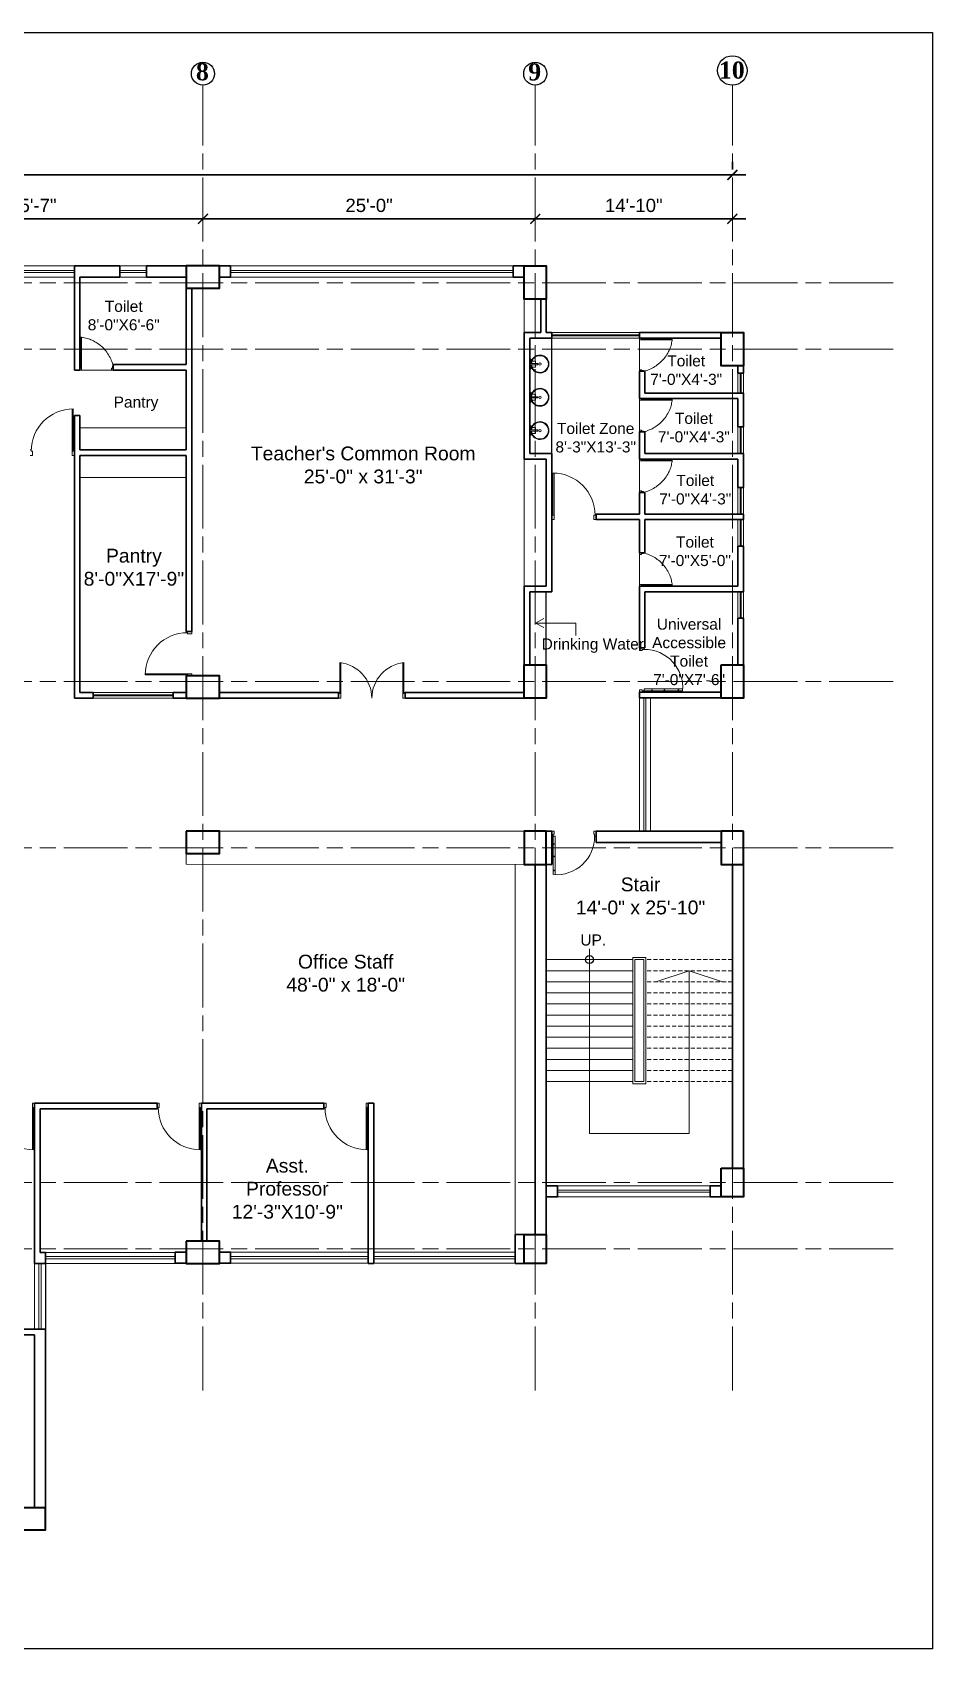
# Model space of a CAD drawing. Header units: inches. Extents: x -12 to 20935469, y -1604 to 24729220.
# Drawn here: x 20933225 to 20934038, y 24718738 to 24720196 of the extents above; entities that cross this region are included whole.
import ezdxf

# ---------------------------------------------------------------- set-up
doc = ezdxf.new("R2010")
doc.units = ezdxf.units.IN
doc.header["$LTSCALE"] = 0.03
doc.header["$MEASUREMENT"] = 0
doc.header["$PDMODE"] = 32
doc.header["$PDSIZE"] = 15
doc.linetypes.add('ACAD_ISO08W100', pattern=[36, 24, -3, 6, -3])
doc.linetypes.add('DASHED2', pattern=[0.375, 0.25, -0.125])
for name, color, linetype, lineweight in [('column', 1, 'Continuous', 40), ('Dim Line', 252, 'Continuous', 13), ('Door', 7, 'Continuous', 18), ('Gas', 21, 'Continuous', 5), ('Glass Line', 252, 'Continuous', 9), ('Grid Line', 252, 'Continuous', 18), ('Hatch', 253, 'Continuous', 15), ('Main Wall', 7, 'Continuous', 30), ('RAIL', 23, 'Continuous', 13), ('STAIR', 46, 'Continuous', 15), ('TOILET FIXTURE', 142, 'Continuous', 5), ('wind.', 150, 'Continuous', 20)]:
    doc.layers.add(name, color=color, linetype=linetype, lineweight=lineweight)
doc.layers.add('FUR', color=251, linetype='Continuous')
doc.layers.add('TEXT', color=7, linetype='Continuous')
doc.styles.add('2', font='swisscl.ttf')
doc.styles.add('RomanS', font='arial.ttf', dxfattribs={"height": 12})
doc.styles.get("Standard").update_dxf_attribs({"font": 'timesbd.ttf'})
doc.dimstyles.new('Aec_Arch_I', dxfattribs={"dimscale": 96, "dimtxt": 12, "dimasz": 0.09375, "dimexe": 0.125, "dimexo": 0.125, "dimgap": 0.0625, "dimtad": 1, "dimdec": 0, "dimzin": 3, "dimdsep": 46, "dimlunit": 4, "dimtxsty": 'RomanS', "dimblk1": 'ARCHTICK', "dimblk2": 'ARCHTICK', "dimsah": 1, "dimcen": 0.09375, "dimdle": 0.125, "dimadec": 0, "dimazin": 0, "dimtfac": 0.75, "dimtdec": 0, "dimtmove": 2, "dimatfit": 3, "dimldrblk": 'ARCHTICK', "dimfxl": 1, "dimfrac": 1, "dimtolj": 1, "dimtzin": 0, "dimarcsym": 0})

# ---------------------------------------------------------------- blocks, each defined once
blk = doc.blocks.new('_ArchTick')
at = {"color": 0, "linetype": 'ByBlock', "lineweight": 35, "const_width": 0.15}
blk.add_lwpolyline([(-0.5, -0.5), (0.5, 0.5)], dxfattribs=at)
blk = doc.blocks.new('*D23')
at = {"layer": 'Defpoints', "color": 0, "transparency": 16777216}
for p in [(20832166.8, 24724578.2), (20832473.8, 24724578.2), (20832473.8, 24724578.2)]:
    blk.add_point(p, dxfattribs=at)
at = {"layer": 'Dim Line', "color": 0, "lineweight": -2, "transparency": 16777216}
for p, q in [((20832154.8, 24724578.2), (20832485.8, 24724578.2)), ((20832166.8, 24724566.2), (20832166.8, 24724566.2)), ((20832473.8, 24724566.2), (20832473.8, 24724566.2))]:
    blk.add_line(p, q, dxfattribs=at)
at = {"layer": 'Dim Line', "color": 0, "lineweight": -2, "transparency": 16777216, "xscale": 9, "yscale": 9, "zscale": 9, "rotation": 180}
blk.add_blockref('_ArchTick', (20832166.8, 24724578.2), dxfattribs=at)
at = {"layer": 'Dim Line', "color": 0, "lineweight": -2, "transparency": 16777216, "xscale": 9, "yscale": 9, "zscale": 9}
blk.add_blockref('_ArchTick', (20832473.8, 24724578.2), dxfattribs=at)
at = {"layer": 'Dim Line', "color": 0, "transparency": 16777216, "insert": (20832320.3, 24724590.3), "char_height": 12, "attachment_point": 5, "style": 'RomanS'}
blk.add_mtext('\\A1;25\'-7"', dxfattribs=at)
blk = doc.blocks.new('*D10')
at = {"layer": 'Defpoints', "color": 0, "transparency": 16777216}
for p in [(20832473.8, 24724578.2), (20832773.8, 24724578.2), (20832773.8, 24724578.2)]:
    blk.add_point(p, dxfattribs=at)
at = {"layer": 'Dim Line', "color": 0, "lineweight": -2, "transparency": 16777216}
blk.add_line((20832461.8, 24724578.2), (20832785.8, 24724578.2), dxfattribs=at)
at = {"layer": 'Dim Line', "color": 0, "lineweight": -2, "transparency": 16777216, "xscale": 9, "yscale": 9, "zscale": 9, "rotation": 180}
blk.add_blockref('_ArchTick', (20832473.8, 24724578.2), dxfattribs=at)
at = {"layer": 'Dim Line', "color": 0, "lineweight": -2, "transparency": 16777216, "xscale": 9, "yscale": 9, "zscale": 9}
blk.add_blockref('_ArchTick', (20832773.8, 24724578.2), dxfattribs=at)
at = {"layer": 'Dim Line', "color": 0, "transparency": 16777216, "insert": (20832623.8, 24724590.3), "char_height": 12, "attachment_point": 5, "style": 'RomanS'}
blk.add_mtext('\\A1;25\'-0"', dxfattribs=at)
blk = doc.blocks.new('*D11')
at = {"layer": 'Defpoints', "color": 0, "transparency": 16777216}
for p in [(20832773.8, 24724578.2), (20832951.8, 24724578.2), (20832951.8, 24724578.2)]:
    blk.add_point(p, dxfattribs=at)
at = {"layer": 'Dim Line', "color": 0, "lineweight": -2, "transparency": 16777216}
for p, q in [((20832761.8, 24724578.2), (20832963.8, 24724578.2)), ((20832951.8, 24724566.2), (20832951.8, 24724566.2))]:
    blk.add_line(p, q, dxfattribs=at)
at = {"layer": 'Dim Line', "color": 0, "lineweight": -2, "transparency": 16777216, "xscale": 9, "yscale": 9, "zscale": 9, "rotation": 180}
blk.add_blockref('_ArchTick', (20832773.8, 24724578.2), dxfattribs=at)
at = {"layer": 'Dim Line', "color": 0, "lineweight": -2, "transparency": 16777216, "xscale": 9, "yscale": 9, "zscale": 9}
blk.add_blockref('_ArchTick', (20832951.8, 24724578.2), dxfattribs=at)
at = {"layer": 'Dim Line', "color": 0, "transparency": 16777216, "insert": (20832862.8, 24724590.3), "char_height": 12, "attachment_point": 5, "style": 'RomanS'}
blk.add_mtext('\\A1;14\'-10"', dxfattribs=at)
blk = doc.blocks.new('*D13')
at = {"layer": 'Defpoints', "color": 0, "transparency": 16777216}
for p in [(20830948.3, 24724610.7), (20832951.8, 24724617.8), (20832951.8, 24724610.7)]:
    blk.add_point(p, dxfattribs=at)
at = {"layer": 'Dim Line', "color": 0, "lineweight": -2, "transparency": 16777216}
for p, q in [((20830948.3, 24724622.7), (20830948.3, 24724629.8)), ((20832951.8, 24724622.7), (20832951.8, 24724629.8)), ((20830936.3, 24724617.8), (20832963.8, 24724617.8))]:
    blk.add_line(p, q, dxfattribs=at)
at = {"layer": 'Dim Line', "color": 0, "lineweight": -2, "transparency": 16777216, "xscale": 9, "yscale": 9, "zscale": 9, "rotation": 180}
blk.add_blockref('_ArchTick', (20830948.3, 24724617.8), dxfattribs=at)
at = {"layer": 'Dim Line', "color": 0, "lineweight": -2, "transparency": 16777216, "xscale": 9, "yscale": 9, "zscale": 9}
blk.add_blockref('_ArchTick', (20832951.8, 24724617.8), dxfattribs=at)
at = {"layer": 'Dim Line', "color": 0, "transparency": 16777216, "insert": (20831950, 24724629.9), "char_height": 12, "attachment_point": 5, "style": 'RomanS'}
blk.add_mtext('\\A1;166\'-11"', dxfattribs=at)
blk = doc.blocks.new('Door_45')
at = {"layer": 'Door'}
for p, q in [((1.5, 5), (1.5, 44)), ((1.5, 40), (2.2, 40)), ((2.2, 40), (2.2, 39.5)), ((2.2, 39.5), (2.7, 39.5)), ((2.7, 39.5), (2.7, 40)), ((2.7, 40), (3.5, 40)), ((3.5, 44), (3.5, 5)), ((1.5, 25.8), (2.2, 25.8)), ((2.2, 25.8), (2.2, 25.3)), ((2.2, 25.3), (2.7, 25.3)), ((2.7, 25.8), (3.5, 25.8)), ((2.7, 25.3), (2.7, 25.8)), ((0, 0), (0, 5)), ((0, 5), (1.5, 5)), ((1.5, 12.6), (2.2, 12.6)), ((3.5, 5), (1.5, 5)), ((1.5, 5), (1.5, 3)), ((1.5, 3), (2.5, 3)), ((2.2, 12.6), (2.2, 13.1)), ((2.2, 13.1), (2.7, 13.1)), ((2.5, 3), (2.5, 0)), ((2.7, 13.1), (2.7, 12.6)), ((2.7, 12.6), (3.5, 12.6)), ((42.5, 3), (42.5, 0)), ((43.5, 3), (42.5, 3)), ((45, 5), (43.5, 5)), ((43.5, 5), (43.5, 3)), ((45, 0), (45, 5)), ((2.5, 0), (0, 0)), ((42.5, 0), (45, 0))]:
    blk.add_line(p, q, dxfattribs=at)
blk.add_arc((4.7, 5.3), 38.8, 359.6233, 94.6685, dxfattribs=at)
blk = doc.blocks.new('sssss-flat-876')
at = {"layer": 'Door', "linetype": 'Continuous', "ltscale": 3}
blk.add_line((3666.5, 84027.2), (3666.5, 84055.7), dxfattribs=at)
at = {"layer": 'Door', "linetype": 'Continuous', "ltscale": 3, "extrusion": (-7.21527e-09, -3.35624e-18, 1), "elevation": 0}
for points in [[(3666.5, 84057.2), (3666.5, 84055.7), (3668.4, 84055.7), (3668.4, 84056.5), (3670.2, 84056.5), (3670.2, 84057.2)], [(3668.4, 84055.7), (3696.2, 84055.7), (3696.2, 84056.5), (3668.4, 84056.5)]]:
    blk.add_lwpolyline(points, close=True, dxfattribs=at)
at = {"layer": 'Door', "linetype": 'Continuous', "ltscale": 3, "flags": 128}
blk.add_lwpolyline([(3670.2, 84027.2, 0.04096), (3675.5, 84028.9, 0.082496), (3684.9, 84034.8, 0.052187), (3689.7, 84040, 0.043988), (3692.9, 84045, 0.036571), (3694.8, 84049.6, 0.034751), (3695.9, 84054.2, 0.011435), (3696.2, 84055.7)], format="xyb", dxfattribs=at)
at = {"layer": 'Door', "linetype": 'Continuous', "ltscale": 3}
blk.add_lwpolyline([(3666.5, 84027.2), (3666.5, 84028.7), (3668.4, 84028.7), (3668.4, 84027.9), (3670.2, 84027.9), (3670.2, 84027.2)], close=True, dxfattribs=at)
blk = doc.blocks.new('$D40')
at = {"layer": 'Door'}
for p, q in [((1, 4), (1, 42)), ((2, 0), (2, 42)), ((1, 5), (0, 5)), ((2, 0), (0, 0)), ((2, 4), (1, 4)), ((39, 4), (38, 4)), ((38, 4), (38, 0)), ((40, 0), (38, 0)), ((40, 5), (39, 5)), ((39, 5), (39, 4))]:
    blk.add_line(p, q, dxfattribs=at)
blk.add_arc((1, 4), 38, 0, 90, dxfattribs=at)
blk = doc.blocks.new('7-flat-72')
at = {"layer": 'Glass Line', "color": 8, "ltscale": 20}
for p, q in [((-64478.7, 376960.5), (-64480.3, 376960.5)), ((-64480.3, 376959.5), (-64480.3, 376960.5)), ((-64480.3, 376959.5), (-64480.3, 376960.5)), ((-64478.7, 376959.5), (-64480.3, 376959.5)), ((-64480.3, 376959.1), (-64480.3, 376959.4)), ((-64478.7, 376959.4), (-64480.3, 376959.4)), ((-64478.7, 376959.1), (-64480.3, 376959.1)), ((-64480.2, 376959.4), (-64480.2, 376959.5)), ((-64480.1, 376959.5), (-64480.1, 376960.5)), ((-64479.9, 376959.5), (-64479.9, 376960.5)), ((-64479.5, 376959.5), (-64479.5, 376960.5)), ((-64479.1, 376959.5), (-64479.1, 376960.5)), ((-64478.9, 376959.5), (-64478.9, 376960.5)), ((-64478.9, 376959.4), (-64478.9, 376959.5)), ((-64478.8, 376959.5), (-64478.8, 376960.5)), ((-64478.7, 376959.5), (-64478.7, 376960.5)), ((-64478.7, 376959.1), (-64478.7, 376959.4)), ((-64475.1, 376959.4), (-64476.9, 376959.4)), ((-64476.9, 376959.1), (-64476.9, 376959.4)), ((-64475.1, 376959.1), (-64476.9, 376959.1)), ((-64476.6, 376959.4), (-64476.6, 376966.6)), ((-64475.5, 376966.6), (-64476.6, 376966.6)), ((-64475.5, 376959.4), (-64475.5, 376966.6)), ((-64475.1, 376959.1), (-64475.1, 376959.4)), ((-64473.3, 376960.5), (-64471.7, 376960.5)), ((-64473.3, 376959.5), (-64473.3, 376960.5)), ((-64473.3, 376959.5), (-64473.3, 376960.5)), ((-64473.3, 376959.5), (-64471.7, 376959.5)), ((-64473.3, 376959.1), (-64473.3, 376959.4)), ((-64473.3, 376959.4), (-64471.7, 376959.4)), ((-64473.3, 376959.1), (-64471.7, 376959.1)), ((-64473.1, 376959.5), (-64473.1, 376960.5)), ((-64473.1, 376959.4), (-64473.1, 376959.5)), ((-64472.9, 376959.5), (-64472.9, 376960.5)), ((-64472.5, 376959.5), (-64472.5, 376960.5)), ((-64472.1, 376959.5), (-64472.1, 376960.5)), ((-64471.9, 376959.5), (-64471.9, 376960.5)), ((-64471.9, 376959.4), (-64471.9, 376959.5)), ((-64471.8, 376959.5), (-64471.8, 376960.5)), ((-64471.7, 376959.5), (-64471.7, 376960.5)), ((-64471.7, 376959.1), (-64471.7, 376959.4))]:
    blk.add_line(p, q, dxfattribs=at)
blk.add_circle((-64476, 376968.4, 0), 1.08, dxfattribs=at)
for radius, start, end in [(8.1, 273.8334, 266.1883), (7.55, 274.115, 265.9068)]:
    blk.add_arc((-64476, 376968.4, 0), radius, start, end, dxfattribs=at)
blk = doc.blocks.new('SFSFSFS-flat-72')
at = {"layer": 'TOILET FIXTURE', "ltscale": 0.2}
blk.add_lwpolyline([(-3918.5, -3608.1), (-3918.5, -3602.7), (-3923.9, -3602.7), (-3923.9, -3608.1)], close=True, dxfattribs=at)
at = {"layer": 'TOILET FIXTURE', "ltscale": 20}
blk.add_blockref('7-flat-72', (60554.8, -380567.2), dxfattribs=at)
blk = doc.blocks.new('A$C36295410')
at = {"layer": 'Door'}
for p, q in [((1, 4), (1, 32)), ((2, 0), (2, 32)), ((58, 0), (58, 32)), ((59, 4), (59, 32)), ((1, 5), (0, 5)), ((2, 4), (1, 4)), ((58, 4), (59, 4)), ((59, 5), (60, 5)), ((2, 0), (0, 0)), ((58, 0), (60, 0))]:
    blk.add_line(p, q, dxfattribs=at)
for centre, start, end in [((-2.5, -0.3), 0.5906, 83.7783), ((62.5, -0.3), 96.2217, 179.4094)]:
    blk.add_arc(centre, 32.5, start, end, dxfattribs=at)
blk = doc.blocks.new('fff')
at = {"layer": 'Grid Line', "color": 252, "linetype": 'ACAD_ISO08W100', "lineweight": 9, "ltscale": 80, "true_color": 0x939598}
for p, q in [((20832473.8, 24723521.1), (20832473.8, 24724698.8)), ((20832773.8, 24723521.1), (20832773.8, 24724698.8)), ((20832951.8, 24723521.1), (20832951.8, 24724698.8)), ((20833096.9, 24724520.6), (20830726.1, 24724520.6)), ((20833096.9, 24724460.6), (20830726.1, 24724460.6)), ((20833096.9, 24724160.7), (20830726.1, 24724160.7)), ((20833096.9, 24724010.7), (20830726.1, 24724010.7)), ((20833096.9, 24723708.7), (20830726.1, 24723708.7)), ((20833096.9, 24723648.8), (20830726.1, 24723648.8))]:
    blk.add_line(p, q, dxfattribs=at)
at = {"layer": 'Dim Line'}
for base, p1, p2, picture, middle in [((20832951.7523, 24724617.8128), (20830948.3088, 24724610.7482), (20832951.7523, 24724610.7482), '*D13', (20831950.0306, 24724629.9397)), ((20832473.8, 24724578.2), (20832166.8, 24724578.2), (20832473.8, 24724578.2), '*D23', (20832320.3, 24724590.3)), ((20832773.8, 24724578.2), (20832473.8, 24724578.2), (20832773.8, 24724578.2), '*D10', (20832623.8, 24724590.3)), ((20832951.8, 24724578.2), (20832773.8, 24724578.2), (20832951.8, 24724578.2), '*D11', (20832862.8, 24724590.3))]:
    dim = blk.add_linear_dim(base=base, p1=p1, p2=p2, dimstyle='Aec_Arch_I', dxfattribs=at)
    dim.commit()
    dim.dimension.update_dxf_attribs({"geometry": picture, "text_midpoint": middle})

msp = doc.modelspace()

# ---------------------------------------------------------------- linework, layer by layer
for p, q in [((20933693.8, 24719816.2), (20933693.8, 24719920.5)), ((20933866.7, 24719925.5), (20933866.7, 24719925.5)), ((20933688.8, 24719625.6), (20933688.8, 24719691.6)), ((20933777.8, 24719600.8), (20933772.8, 24719600.8))]:
    msp.add_line(p, q)
msp.add_lwpolyline([(20933236.8, 24719085.4), (20933236.8, 24718845), (20932551.3, 24718845), (20932551.3, 24719085.4)])
msp.add_circle((20933727.8, 24719359.6), 3.61)
at = {"layer": 'column', "lineweight": 40, "ltscale": 20}
for points in [[(20933363.8, 24719985.5), (20933363.8, 24719965.5), (20933393.8, 24719965.5), (20933393.8, 24719985.5)], [(20933668.8, 24719985.5), (20933688.8, 24719985.5), (20933688.8, 24719955.5), (20933668.8, 24719955.5)], [(20933846.7, 24719925.5), (20933866.7, 24719925.5), (20933866.7, 24719895.5), (20933846.7, 24719895.5)], [(20933668.8, 24719625.6), (20933688.8, 24719625.6), (20933688.8, 24719595.6), (20933668.8, 24719595.6)], [(20933846.7, 24719625.6), (20933866.7, 24719625.6), (20933866.7, 24719595.6), (20933846.7, 24719595.6)], [(20933363.8, 24719615.6), (20933363.8, 24719595.6), (20933393.8, 24719595.6), (20933393.8, 24719615.6)], [(20933363.8, 24719475.4), (20933363.8, 24719455.4), (20933393.8, 24719455.4), (20933393.8, 24719475.4)], [(20933688.8, 24719475.4), (20933668.8, 24719475.4), (20933668.8, 24719445.4), (20933688.8, 24719445.4)], [(20933866.8, 24719475.4), (20933846.8, 24719475.4), (20933846.8, 24719445.4), (20933866.8, 24719445.4)], [(20933846.8, 24719171.4), (20933866.8, 24719171.4), (20933866.8, 24719145.4), (20933846.8, 24719145.4)], [(20933363.8, 24719105.4), (20933363.8, 24719085.4), (20933393.8, 24719085.4), (20933393.8, 24719105.4)], [(20933668.8, 24719111.4), (20933688.8, 24719111.4), (20933688.8, 24719085.4), (20933668.8, 24719085.4)], [(20933206.8, 24718865), (20933206.8, 24718845), (20933236.8, 24718845), (20933236.8, 24718865)]]:
    msp.add_lwpolyline(points, close=True, dxfattribs=at)
at = {"layer": 'Defpoints'}
msp.add_lwpolyline([(20931598.8, 24720196.3), (20934037.6, 24720196.3), (20934037.6, 24718737.8), (20931598.8, 24718737.8)], close=True, dxfattribs=at)
at = {"layer": 'Gas', "color": 0, "lineweight": 5}
for points in [[(20933766.8, 24719361.6), (20933778.8, 24719361.6), (20933778.8, 24719247.6), (20933766.8, 24719247.6)], [(20933768.8, 24719359.6), (20933776.8, 24719359.6), (20933776.8, 24719249.6), (20933768.8, 24719249.6)]]:
    msp.add_lwpolyline(points, close=True, dxfattribs=at)
at = {"layer": 'Hatch'}
msp.add_line((20933668.8, 24719925.5), (20933668.8, 24719955.4), dxfattribs=at)
at = {"layer": 'Hatch', "lineweight": 5}
for p, q in [((20933363.8, 24719839.5), (20933267.8, 24719839.5)), ((20933668.8, 24719696.6), (20933668.8, 24719811.2)), ((20933267.8, 24719794.5), (20933363.8, 24719794.5)), ((20933660.8, 24719111.4), (20933660.8, 24719445.4))]:
    msp.add_line(p, q, dxfattribs=at)
msp.add_lwpolyline([(20933363.8, 24719475.6), (20933668.8, 24719475.4), (20933668.8, 24719445.4), (20933363.8, 24719445.6)], close=True, dxfattribs=at)
at = {"layer": 'Main Wall', "lineweight": 30}
for p, q in [((20933262.8, 24719985.5), (20933262.8, 24719891.5)), ((20933267.8, 24719891.5), (20933267.8, 24719975.5)), ((20933267.8, 24719975.5), (20933303.8, 24719975.5)), ((20933303.8, 24719975.5), (20933303.8, 24719985.5)), ((20933327.8, 24719975.5), (20933327.8, 24719985.5)), ((20933327.8, 24719975.5), (20933363.8, 24719975.5)), ((20933363.8, 24719985.5), (20933353.8, 24719985.5)), ((20933353.8, 24719975.5), (20933363.8, 24719975.5)), ((20933658.8, 24719985.5), (20933668.8, 24719985.5)), ((20933658.8, 24719975.5), (20933658.8, 24719985.5)), ((20933668.8, 24719975.5), (20933658.8, 24719975.5)), ((20933363.8, 24719896.5), (20933363.8, 24719965.5)), ((20933368.8, 24719965.5), (20933368.8, 24719655.6)), ((20933683.8, 24719925.5), (20933683.8, 24719955.5)), ((20933688.8, 24719925.5), (20933688.8, 24719955.5)), ((20933668.8, 24719811.2), (20933668.8, 24719925.5)), ((20933683.8, 24719925.5), (20933668.8, 24719925.5)), ((20933673.8, 24719816.2), (20933673.8, 24719920.5)), ((20933693.8, 24719920.5), (20933673.8, 24719920.5)), ((20933693.8, 24719925.5), (20933688.8, 24719925.5)), ((20933693.8, 24719920.5), (20933693.8, 24719925.5)), ((20933846.7, 24719925.5), (20933772.8, 24719925.5)), ((20933772.8, 24719920.5), (20933772.8, 24719925.5)), ((20933846.7, 24719920.5), (20933772.8, 24719920.5)), ((20933262.8, 24719891.5), (20933267.8, 24719891.5)), ((20933297.8, 24719896.5), (20933297.8, 24719891.5)), ((20933363.8, 24719896.5), (20933297.8, 24719896.5)), ((20933363.8, 24719891.5), (20933297.8, 24719891.5)), ((20933363.8, 24719819.5), (20933363.8, 24719891.5)), ((20933777.8, 24719890.5), (20933772.8, 24719890.5)), ((20933777.8, 24719890.5), (20933777.8, 24719870.8)), ((20933866.7, 24719888.8), (20933866.7, 24719895.5)), ((20933777.8, 24719870.8), (20933866.7, 24719870.8)), ((20933866.7, 24719840.2), (20933866.7, 24719870.8)), ((20933772.8, 24719865.8), (20933861.7, 24719865.8)), ((20933267.8, 24719850.5), (20933262.8, 24719850.5)), ((20933262.8, 24719850.5), (20933262.8, 24719595.6)), ((20933267.8, 24719819.5), (20933267.8, 24719850.5)), ((20933772.8, 24719835.8), (20933777.8, 24719835.8)), ((20933777.8, 24719835.8), (20933777.8, 24719816.2)), ((20933363.8, 24719819.5), (20933267.8, 24719819.5)), ((20933267.8, 24719814.5), (20933363.8, 24719814.5)), ((20933267.8, 24719814.5), (20933267.8, 24719600.6)), ((20933363.8, 24719655.6), (20933363.8, 24719814.5)), ((20933693.8, 24719816.2), (20933673.8, 24719816.2)), ((20933693.8, 24719761.6), (20933693.8, 24719816.2)), ((20933777.8, 24719816.2), (20933866.7, 24719816.2)), ((20933866.7, 24719785.6), (20933866.7, 24719816.2)), ((20933688.8, 24719811.2), (20933668.8, 24719811.2)), ((20933688.8, 24719696.6), (20933688.8, 24719811.2)), ((20933772.8, 24719811.2), (20933861.7, 24719811.2)), ((20933861.7, 24719811.2), (20933861.7, 24719785.6)), ((20933866.7, 24719785.6), (20933861.7, 24719785.6)), ((20933772.8, 24719781.2), (20933777.8, 24719781.2)), ((20933693.8, 24719691.6), (20933693.8, 24719761.6)), ((20933733.8, 24719756.6), (20933733.8, 24719761.6)), ((20933733.8, 24719756.6), (20933772.8, 24719756.6)), ((20933772.8, 24719726.6), (20933772.8, 24719756.6)), ((20933866.7, 24719761.6), (20933777.8, 24719761.6)), ((20933777.8, 24719756.6), (20933866.7, 24719756.6)), ((20933777.8, 24719726.6), (20933777.8, 24719756.6)), ((20933866.7, 24719756.6), (20933866.7, 24719761.6)), ((20933772.8, 24719726.6), (20933777.8, 24719726.6)), ((20933861.7, 24719732.6), (20933866.7, 24719732.6)), ((20933861.7, 24719732.6), (20933861.7, 24719696.6)), ((20933866.7, 24719691.6), (20933866.7, 24719732.6)), ((20933668.8, 24719625.6), (20933668.8, 24719696.6)), ((20933688.8, 24719696.6), (20933668.8, 24719696.6)), ((20933772.8, 24719640.8), (20933772.8, 24719696.6)), ((20933772.8, 24719696.6), (20933861.7, 24719696.6)), ((20933673.8, 24719625.6), (20933673.8, 24719691.6)), ((20933693.8, 24719691.6), (20933673.8, 24719691.6)), ((20933777.8, 24719640.8), (20933777.8, 24719691.6)), ((20933777.8, 24719691.6), (20933866.7, 24719691.6)), ((20933861.7, 24719667.6), (20933861.7, 24719625.6)), ((20933861.7, 24719667.6), (20933866.7, 24719667.6)), ((20933866.7, 24719625.6), (20933866.7, 24719667.6)), ((20933368.8, 24719655.6), (20933363.8, 24719655.6)), ((20933772.8, 24719640.8), (20933777.8, 24719640.8)), ((20933279.8, 24719595.6), (20933262.8, 24719595.6)), ((20933279.8, 24719600.6), (20933267.8, 24719600.6)), ((20933279.8, 24719600.6), (20933279.8, 24719595.6)), ((20933363.8, 24719600.6), (20933351.8, 24719600.6)), ((20933351.8, 24719600.6), (20933351.8, 24719595.6)), ((20933363.8, 24719595.6), (20933351.8, 24719595.6)), ((20933393.8, 24719600.6), (20933501.3, 24719600.6)), ((20933393.8, 24719595.6), (20933501.3, 24719595.6)), ((20933501.3, 24719600.6), (20933501.3, 24719595.6)), ((20933561.3, 24719600.6), (20933668.8, 24719600.6)), ((20933561.3, 24719595.6), (20933561.3, 24719600.6)), ((20933561.3, 24719595.6), (20933668.8, 24719595.6)), ((20933772.8, 24719600.8), (20933846.7, 24719600.8)), ((20933772.8, 24719600.8), (20933772.8, 24719595.7)), ((20933772.8, 24719595.7), (20933846.7, 24719595.7)), ((20933693.8, 24719475.4), (20933688.8, 24719475.4)), ((20933693.8, 24719445.4), (20933693.8, 24719475.4)), ((20933733.8, 24719475.4), (20933846.8, 24719475.4)), ((20933733.8, 24719475.4), (20933733.8, 24719465.4)), ((20933733.8, 24719465.4), (20933846.8, 24719465.4)), ((20933678.8, 24719111.4), (20933678.8, 24719445.4)), ((20933688.8, 24719111.4), (20933688.8, 24719445.4)), ((20933688.8, 24719445.4), (20933693.8, 24719445.4)), ((20933856.8, 24719445.4), (20933856.8, 24719171.4)), ((20933866.8, 24719445.4), (20933866.8, 24719171.4)), ((20933226.8, 24719230), (20933226.8, 24719085.4)), ((20933226.8, 24719230), (20933337.4, 24719230)), ((20933337.4, 24719230), (20933337.4, 24719225)), ((20933488.1, 24719230), (20933377.4, 24719230)), ((20933377.4, 24719230), (20933377.4, 24719105.4)), ((20933488.1, 24719230), (20933488.1, 24719225)), ((20933533.1, 24719230), (20933528.1, 24719230)), ((20933528.1, 24719230), (20933528.1, 24719085.4)), ((20933533.1, 24719230), (20933533.1, 24719085.4)), ((20933231.8, 24719225), (20933231.8, 24719095.4)), ((20933231.8, 24719225), (20933337.4, 24719225)), ((20933488.1, 24719225), (20933382.4, 24719225)), ((20933382.4, 24719225), (20933382.4, 24719105.4)), ((20933698.8, 24719155.6), (20933698.8, 24719145.6)), ((20933226.8, 24719085.4), (20933236.8, 24719085.4)), ((20933231.8, 24719095.4), (20933236.8, 24719095.4)), ((20933236.8, 24719085.4), (20933236.8, 24719095.4)), ((20933528.1, 24719085.4), (20933533.1, 24719085.4)), ((20933668.8, 24719085.4), (20933660.8, 24719085.4)), ((20933102.6, 24719026), (20933236.8, 24719026.1)), ((20933236.8, 24719021.1), (20933236.8, 24719026.1)), ((20933226.8, 24719021.1), (20933097.6, 24719021)), ((20933226.8, 24719021.1), (20933226.8, 24718865)), ((20933226.8, 24718865), (20933226.8, 24719021.1)), ((20933236.8, 24719021.1), (20933236.8, 24718865))]:
    msp.add_line(p, q, dxfattribs=at)
for points in [[(20933262.8, 24719985.5), (20933303.8, 24719985.5)], [(20933327.8, 24719985.5), (20933363.8, 24719985.5)], [(20933393.8, 24719985.5), (20933403.8, 24719985.5), (20933403.8, 24719975.5), (20933393.8, 24719975.5)], [(20933772.8, 24719890.5), (20933772.8, 24719865.8)], [(20933861.7, 24719895.5), (20933861.7, 24719888.8)], [(20933861.7, 24719888.8), (20933866.7, 24719888.8)], [(20933861.7, 24719865.8), (20933861.7, 24719840.2)], [(20933772.8, 24719835.8), (20933772.8, 24719811.2)], [(20933861.7, 24719840.2), (20933866.7, 24719840.2)], [(20933772.8, 24719781.2), (20933772.8, 24719761.6)], [(20933777.8, 24719781.2), (20933777.8, 24719761.6)], [(20933772.8, 24719761.6), (20933733.8, 24719761.6)], [(20933698.8, 24719145.6), (20933688.8, 24719145.6), (20933688.8, 24719155.6), (20933698.8, 24719155.6)], [(20933846.7, 24719145.6), (20933836.7, 24719145.6), (20933836.7, 24719155.6), (20933846.7, 24719155.6)], [(20933363.8, 24719085.6), (20933353.8, 24719085.6), (20933353.8, 24719095.6), (20933363.8, 24719095.6)], [(20933393.8, 24719095.6), (20933403.8, 24719095.6), (20933403.8, 24719085.6), (20933393.8, 24719085.6)]]:
    msp.add_lwpolyline(points, dxfattribs=at)
msp.add_lwpolyline([(20933668.8, 24719111.4), (20933660.8, 24719111.4), (20933660.8, 24719085.4), (20933668.8, 24719085.4)], close=True, dxfattribs=at)
at = {"layer": 'RAIL', "lineweight": 9}
for p, q in [((20933727.8, 24719369.3), (20933727.8, 24719202.6)), ((20933787.8, 24719339.6), (20933817.8, 24719349.6)), ((20933817.8, 24719202.6), (20933817.8, 24719349.6)), ((20933817.8, 24719349.6), (20933847.8, 24719339.6)), ((20933688.8, 24719339.6), (20933766.8, 24719339.6)), ((20933727.8, 24719202.6), (20933817.8, 24719202.6))]:
    msp.add_line(p, q, dxfattribs=at)
at = {"layer": 'STAIR', "color": 253, "lineweight": 5}
for p, q in [((20933679.2, 24719663.3), (20933686.5, 24719667.3)), ((20933679.2, 24719663.3), (20933715.4, 24719663.3)), ((20933679.2, 24719663.3), (20933686.5, 24719659.3)), ((20933715.4, 24719663.3), (20933715.4, 24719652.1))]:
    msp.add_line(p, q, dxfattribs=at)
at = {"layer": 'STAIR', "color": 32, "lineweight": 5}
for p, q in [((20933766.8, 24719359.6), (20933688.8, 24719359.6)), ((20933766.8, 24719349.6), (20933688.8, 24719349.6)), ((20933748.8, 24719339.6), (20933688.8, 24719339.6)), ((20933766.8, 24719329.6), (20933688.8, 24719329.6)), ((20933766.8, 24719319.6), (20933688.8, 24719319.6)), ((20933766.8, 24719309.6), (20933688.8, 24719309.6)), ((20933766.8, 24719299.6), (20933688.8, 24719299.6)), ((20933766.8, 24719289.6), (20933688.8, 24719289.6)), ((20933766.8, 24719279.6), (20933688.8, 24719279.6)), ((20933766.8, 24719269.6), (20933688.8, 24719269.6)), ((20933766.8, 24719259.6), (20933688.8, 24719259.6)), ((20933766.8, 24719249.6), (20933688.8, 24719249.6))]:
    msp.add_line(p, q, dxfattribs=at)
at = {"layer": 'STAIR', "color": 32, "linetype": 'DASHED2', "lineweight": 5, "ltscale": 500}
for p, q in [((20933856.7, 24719359.6), (20933778.8, 24719359.6)), ((20933856.7, 24719349.6), (20933778.8, 24719349.6)), ((20933856.7, 24719339.6), (20933778.8, 24719339.6)), ((20933856.7, 24719329.6), (20933778.8, 24719329.6)), ((20933856.7, 24719319.6), (20933778.8, 24719319.6)), ((20933856.7, 24719309.6), (20933778.8, 24719309.6)), ((20933856.7, 24719299.6), (20933778.8, 24719299.6)), ((20933856.7, 24719289.6), (20933778.8, 24719289.6)), ((20933856.7, 24719279.6), (20933778.8, 24719279.6)), ((20933856.7, 24719269.6), (20933778.8, 24719269.6)), ((20933856.7, 24719259.6), (20933778.8, 24719259.6)), ((20933856.7, 24719249.6), (20933778.8, 24719249.6))]:
    msp.add_line(p, q, dxfattribs=at)
at = {"layer": 'TEXT'}
for centre, radius in [((20933378.8, 24720159), 10.4), ((20933678.8, 24720159), 10.4), ((20933856.8, 24720161.9), 13.3)]:
    msp.add_circle(centre, radius, dxfattribs=at)
at = {"layer": 'wind.', "lineweight": 5}
for p, q in [((20933262.8, 24719985.5), (20933078.8, 24719985.5)), ((20933262.8, 24719975.5), (20933078.8, 24719975.5)), ((20933303.8, 24719985.5), (20933327.8, 24719985.5)), ((20933303.8, 24719981.5), (20933327.8, 24719981.5)), ((20933303.8, 24719979.5), (20933327.8, 24719979.5)), ((20933303.8, 24719975.5), (20933327.8, 24719975.5)), ((20933403.8, 24719985.5), (20933658.8, 24719985.5)), ((20933403.8, 24719975.5), (20933658.8, 24719975.5)), ((20933861.7, 24719816.2), (20933861.7, 24719840.2)), ((20933863.7, 24719816.2), (20933863.7, 24719840.2)), ((20933864.7, 24719816.2), (20933864.7, 24719840.2)), ((20933866.7, 24719816.2), (20933866.7, 24719840.2)), ((20933861.7, 24719761.6), (20933861.7, 24719785.6)), ((20933863.7, 24719761.6), (20933863.7, 24719785.6)), ((20933864.7, 24719761.6), (20933864.7, 24719785.6)), ((20933866.7, 24719761.6), (20933866.7, 24719785.6)), ((20933861.7, 24719732.6), (20933861.7, 24719756.6)), ((20933863.7, 24719732.6), (20933863.7, 24719756.6)), ((20933864.7, 24719732.6), (20933864.7, 24719756.6)), ((20933866.7, 24719732.6), (20933866.7, 24719756.6)), ((20933861.7, 24719667.6), (20933861.7, 24719691.6)), ((20933863.7, 24719667.6), (20933863.7, 24719691.6)), ((20933864.7, 24719667.6), (20933864.7, 24719691.6)), ((20933866.7, 24719667.6), (20933866.7, 24719691.6)), ((20933772.8, 24719475.6), (20933772.8, 24719595.7)), ((20933776.8, 24719475.6), (20933776.8, 24719595.7)), ((20933778.8, 24719475.6), (20933778.8, 24719595.7)), ((20933782.8, 24719475.6), (20933782.8, 24719595.7)), ((20933688.8, 24719151.6), (20933688.8, 24719151.6)), ((20933688.8, 24719149.6), (20933688.8, 24719149.6)), ((20933836.7, 24719155.6), (20933698.8, 24719155.6)), ((20933836.7, 24719151.6), (20933698.8, 24719151.6)), ((20933836.7, 24719149.6), (20933698.8, 24719149.6)), ((20933836.7, 24719145.6), (20933698.8, 24719145.6)), ((20933226.8, 24719085.4), (20933226.8, 24719026.1)), ((20933226.8, 24719085.4), (20933226.8, 24719026.1)), ((20933230.8, 24719085.4), (20933230.8, 24719026.1)), ((20933232.8, 24719085.4), (20933232.8, 24719026.1)), ((20933236.8, 24719095.4), (20933353.8, 24719095.4)), ((20933236.8, 24719091.6), (20933353.8, 24719091.6)), ((20933236.8, 24719089.6), (20933353.8, 24719089.6)), ((20933236.8, 24719085.4), (20933236.8, 24719026.1)), ((20933236.8, 24719085.4), (20933353.8, 24719085.4)), ((20933403.8, 24719095.6), (20933528.1, 24719095.6)), ((20933403.8, 24719091.6), (20933528.1, 24719091.6)), ((20933403.8, 24719091.6), (20933528.1, 24719091.6)), ((20933403.8, 24719089.6), (20933528.1, 24719089.6)), ((20933403.8, 24719089.6), (20933528.1, 24719089.6)), ((20933403.8, 24719085.6), (20933660.8, 24719085.6)), ((20933533.1, 24719095.6), (20933660.8, 24719095.6)), ((20933533.1, 24719091.6), (20933660.8, 24719091.6)), ((20933533.1, 24719091.6), (20933660.8, 24719091.6)), ((20933533.1, 24719089.6), (20933660.8, 24719089.6)), ((20933533.1, 24719089.6), (20933660.8, 24719089.6))]:
    msp.add_line(p, q, dxfattribs=at)
at = {"layer": 'wind.'}
for p, q in [((20933078.8, 24719981.5), (20933262.8, 24719981.5)), ((20933078.8, 24719979.5), (20933262.8, 24719979.5)), ((20933403.8, 24719981.5), (20933658.8, 24719981.5)), ((20933403.8, 24719979.5), (20933658.8, 24719979.5)), ((20933772.8, 24719925.5), (20933693.8, 24719925.5)), ((20933772.8, 24719923.5), (20933693.8, 24719923.5)), ((20933772.8, 24719922.5), (20933693.8, 24719922.5)), ((20933772.8, 24719920.5), (20933693.8, 24719920.5)), ((20933861.7, 24719870.8), (20933861.7, 24719888.8)), ((20933863.7, 24719870.8), (20933863.7, 24719888.8)), ((20933864.7, 24719870.8), (20933864.7, 24719888.8)), ((20933866.7, 24719870.8), (20933866.7, 24719888.8)), ((20933279.8, 24719600.6), (20933351.8, 24719600.6)), ((20933279.8, 24719598.6), (20933351.8, 24719598.6)), ((20933279.8, 24719597.6), (20933351.8, 24719597.6)), ((20933279.8, 24719595.6), (20933351.8, 24719595.6))]:
    msp.add_line(p, q, dxfattribs=at)

# ---------------------------------------------------------------- block references
at = {"layer": 'Door', "ltscale": 20}
for p in [(20930106.3, 24635863.2), (20930106.3, 24635808.6), (20930106.3, 24635754)]:
    msp.add_blockref('sssss-flat-876', p, dxfattribs=at)
at = {"layer": 'Door'}
msp.add_blockref('$D40', (20933693.8, 24719756.6), dxfattribs=at)
at = {"layer": 'Door', "ltscale": 20, "xscale": -1, "rotation": 180}
msp.add_blockref('sssss-flat-876', (20930106.3, 24803753.8), dxfattribs=at)
at = {"layer": 'Door'}
for p, rotation in [((20933368.8, 24719615.6), 89.99999999999997), ((20933226.8, 24719230), 180), ((20933377.4, 24719230), 180), ((20933528.1, 24719230), 180)]:
    msp.add_blockref('$D40', p, dxfattribs=dict(at, rotation=rotation))
at = {"layer": 'Door', "color": 250, "ltscale": 20, "xscale": -0.8888888888759539, "yscale": 0.8888888888759539, "zscale": 0.8888888888759539}
for p, rotation in [((20933772.8, 24719600.8), 270), ((20933693.8, 24719475.4), 180)]:
    msp.add_blockref('Door_45', p, dxfattribs=dict(at, rotation=rotation))
at = {"layer": 'FUR', "xscale": -1}
msp.add_blockref('A$C36295410', (20933561.3, 24719595.6), dxfattribs=at)
at = {"layer": 'Main Wall'}
msp.add_blockref('fff', (100905, -4550.2), dxfattribs=at)
at = {"layer": 'Main Wall', "rotation": 90.00000000000001}
msp.add_blockref('sssss-flat-876', (21017325, 24716225), dxfattribs=at)
at = {"layer": 'Main Wall', "xscale": -1}
msp.add_blockref('$D40', (20933262.8, 24719814.5), dxfattribs=at)
at = {"layer": 'TOILET FIXTURE', "ltscale": 20, "xscale": -1, "rotation": 270}
for p in [(20937281.9, 24723818.2), (20937281.9, 24723788.2), (20937281.9, 24723758.2)]:
    msp.add_blockref('SFSFSFS-flat-72', p, dxfattribs=at)

# ---------------------------------------------------------------- texts
at = {"layer": 'TEXT', "char_height": 15.44, "width": 227.458, "attachment_point": 8, "rotation": 0}
for s, insert in [('\\A1;8', (20933378.3, 24720152.8)), ('\\A1;9', (20933678.3, 24720152.7)), ('\\A1;10', (20933856.3, 24720154.3))]:
    msp.add_mtext(s, dxfattribs=dict(at, insert=insert))
at = {"layer": 'TEXT', "color": 30, "lineweight": 5, "ltscale": 20, "attachment_point": 2, "style": '2'}
for s, width, gutter_width, insert, char_height in [('{\\fArial|b0|i0|c0|p34;\\C0;Toilet \\P8\'-0"X6\'-6"}', 104.76, 0.5, (20933307.3, 24719954.1), 10), ('{\\fArial|b0|i0|c0|p34;\\C0;Toilet \\P7\'-0"X4\'-3"}', 104.76, 0.5, (20933815.1, 24719904.9), 10), ('{\\fArial|b0|i0|c0|p34;\\C0;Pantry}', 63.513, 0.5, (20933318.4, 24719867.7), 10), ('{\\fArial|b0|i0|c0|p34;\\C0;Toilet Zone\\P8\'-3"X13\'-3"}', 104.76, 0.5, (20933733.4, 24719843.9), 10), ('{\\fArial|b0|i0|c0|p34;\\C0;Toilet \\P7\'-0"X4\'-3"}', 104.76, 0.5, (20933822, 24719853), 10), ('\\pxqc;{\\fArial|b0|i0|c0|p34;\\C0;Teacher\'s Common Room\\P25\'-0" x 31\'-3"}', 213.725, 0.5, (20933523.5, 24719822.6), 12.476), ('{\\fArial|b0|i0|c0|p34;\\C0;Toilet \\P7\'-0"X4\'-3"}', 104.76, 0.5, (20933823.3, 24719797), 10), ('{\\fArial|b0|i0|c0|p34;\\C0;Toilet \\P7\'-0"X5\'-0"}', 104.76, 0.5, (20933823, 24719741.4), 10), ('{\\fArial|b0|i0|c0|p34;\\C0;Pantry\\P8\'-0"X17\'-9"}', 63.513, 0.5, (20933316.5, 24719730.3), 12.476), ('{\\fArial|b0|i0|c0|p34;\\C0;Universal Accessible Toilet\\P7\'-0"X7\'-6"}', 88.036, 0.35, (20933817.7, 24719667.3), 10), ('\\pxsm1;{\\fArial|b0|i0|c0|p34;\\C0;Drinking Water }', 88.563, 0.282, (20933730.8, 24719649.4), 10), ('\\pxsm1;{\\fArial|b0|i0|c0|p34;\\C0;Stair\\P14\'-0" x 25\'-10"  }', 194.969, 0.282, (20933773.9, 24719433.7), 12.476), ('{\\fArial|b0|i0|c0|p34;\\C0;UP.}', 104.76, 0.5, (20933731.2, 24719382.3), 10), ('\\pxqc;{\\fArial|b0|i0|c0|p34;\\C0;Office Staff\\P48\'-0" x 18\'-0" }', 140.654, 0.5, (20933507.7, 24719364), 12.476), ('\\pxqc;{\\fArial|b0|i0|c0|p34;\\C0;Asst.\\PProfessor\\P\\pq*;12\'-3"X10\'-9"\\P\\pqc;\\P }', 165.486, 0.5, (20933455, 24719179.9), 12.476)]:
    msp.add_mtext_dynamic_manual_height_columns(s, width=width, gutter_width=gutter_width, heights=[0], dxfattribs=dict(at, insert=insert, char_height=char_height))

doc.saveas('drawing.dxf')
